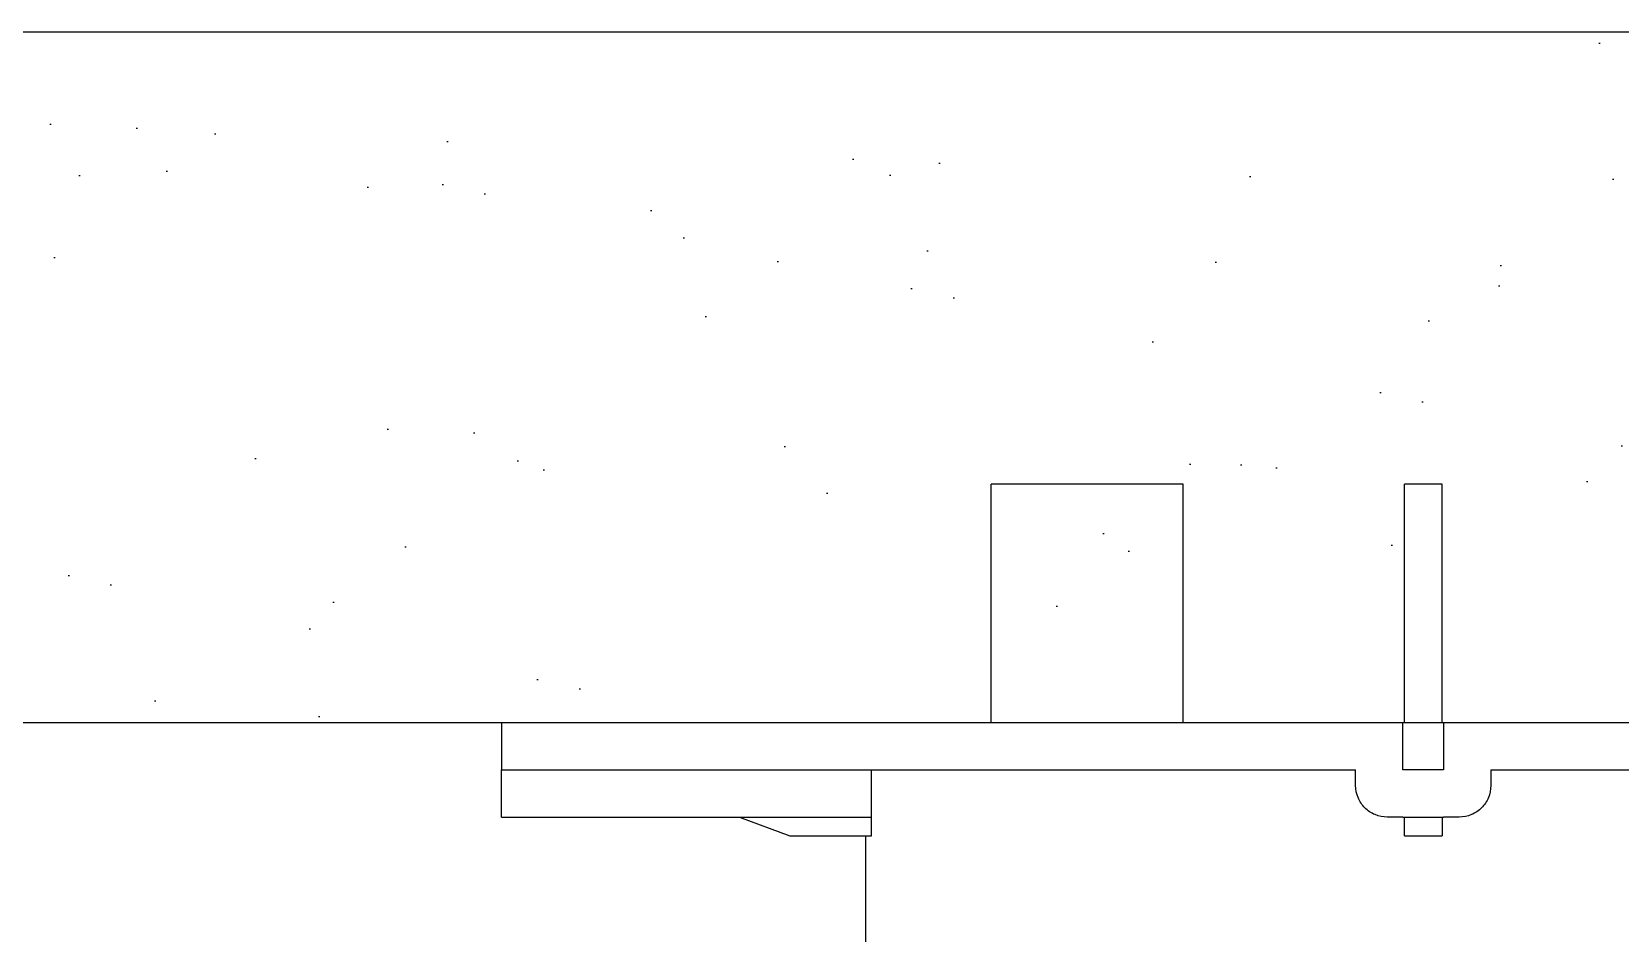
# Model space of a CAD drawing. Header units: inches. Extents: x -2661 to 42767, y -1222 to 9099.
# Drawn here: x 2367.401 to 2371.998, y 1440.25 to 1442.859 of the extents above; entities that cross this region are included whole.
import ezdxf

# ---------------------------------------------------------------- set-up
doc = ezdxf.new("R2010")
doc.units = ezdxf.units.IN
doc.header["$LTSCALE"] = 12
doc.header["$MEASUREMENT"] = 0
doc.layers.get('0').update_dxf_attribs({"linetype": 'CONTINUOUS'})
doc.layers.add('S-ARCH', color=1, linetype='CONTINUOUS')

# ---------------------------------------------------------------- blocks, each defined once
blk = doc.blocks.new('bison_LC-top coupler')
at = {"extrusion": (0, 1, -2e-16)}
for p, q in [((-0.6952, 2.3545), (-1.25, 2.3545)), ((-1.25, 1.6636), (-1.25, 2.3545)), ((-0.6952, 1.6636), (-0.6952, 2.3545)), ((-0.0545, 1.6636), (-0.0545, 2.3545)), ((0.0545, 2.3545), (-0.0545, 2.3545)), ((0.0545, 1.6636), (0.0545, 2.3545)), ((1.4773, 1.6636), (-1.4773, 1.6636))]:
    blk.add_line(p, q, dxfattribs=at)
at = {"extrusion": (0, 1, 0)}
for p, q in [((-0.0591, 1.6636), (-2.6675, 1.6636)), ((-2.6675, 1.6636), (-2.6675, 1.5273)), ((-0.0591, 1.5273), (-0.0591, 1.6636)), ((2.6675, 1.6636), (0.0591, 1.6636)), ((0.0591, 1.6636), (0.0591, 1.5273)), ((-2.6675, 1.5273), (-0.1955, 1.5273)), ((-2.6675, 1.3909), (-2.6675, 1.5273)), ((-1.5966, 1.3364), (-1.5966, 1.5273)), ((-0.1955, 1.4818), (-0.1955, 1.5273)), ((0.0591, 1.5273), (-0.0591, 1.5273)), ((0.1955, 1.5273), (0.1955, 1.4818)), ((0.1955, 1.5273), (2.6675, 1.5273)), ((-2.6675, 1.3909), (-1.5966, 1.3909)), ((-1.9784, 1.3909), (-1.833, 1.3364)), ((-0.0591, 1.3909), (-0.1045, 1.3909)), ((-0.0591, 1.3909), (0.0591, 1.3909)), ((-0.0545, 1.3364), (-0.0545, 1.3909)), ((0.0545, 1.3909), (0.0545, 1.3364)), ((0.1045, 1.3909), (0.0591, 1.3909)), ((-1.833, 1.3364), (-1.6127, 1.3364)), ((-1.6136, 0.9023), (-1.6136, 1.3364)), ((-1.6127, 1.3364), (-1.5966, 1.3364)), ((-0.0545, 1.3364), (0.0545, 1.3364))]:
    blk.add_line(p, q, dxfattribs=at)
for points, knots in [([(-0.1045, 1.3909), (-0.116, 1.3909), (-0.1281, 1.3932), (-0.1506, 1.4025), (-0.1608, 1.4095), (-0.1769, 1.4256), (-0.1839, 1.4358), (-0.1932, 1.4582), (-0.1955, 1.4704), (-0.1955, 1.4818)], [0.1507021, 0.1507021, 0.1507021, 0.1507021, 0.188424, 0.188424, 0.2261459, 0.2261459, 0.2638181, 0.2638181, 0.3014904, 0.3014904, 0.3014904, 0.3014904]), ([(0.1955, 1.4818), (0.1955, 1.4704), (0.1932, 1.4582), (0.1839, 1.4358), (0.1769, 1.4256), (0.1608, 1.4095), (0.1506, 1.4025), (0.1281, 1.3932), (0.116, 1.3909), (0.1045, 1.3909)], [0, 0, 0, 0, 0.0376723, 0.0376723, 0.0753445, 0.0753445, 0.1130664, 0.1130664, 0.1507883, 0.1507883, 0.1507883, 0.1507883])]:
    blk.add_open_spline(points, degree=3, knots=knots)
blk = doc.blocks.new('ARCH_Roof Deck_TILE 1')
at = {"layer": 'S-ARCH'}
h = blk.add_hatch(dxfattribs=at)
h.set_pattern_fill('AR-SAND', color=256, scale=0.5, angle=30, style=0)
h.set_pattern_definition([(67.5, (-24.5, 8.0033), (-0.508983, 0.81859), [0, -0.76, 0, -0.85, 0, -0.8125]), (37.5, (-24.5, 8.0033), (0.0608, 1.66447), [0, -0.41, 0, -0.685, 0, -0.2625]), (357.5, (-25.0326, 7.6958), (1.347048, 0.780986), [0, -0.25, 0, -0.9, 0, -1.175]), (347.5, (-25.0326, 7.6958), (1.08227, 1.131576), [0, -0.125, 0, -0.59, 0, -0.675])])
h.paths.add_polyline_path([(-24.5, 10.0033), (-24.5, 8.0033), (-0.5, 8.0033), (-0.5, 10.0033)])
blk.add_lwpolyline([(-24.5, 10.0033), (-0.5, 10.0033), (-0.5, 8.0033), (-24.5, 8.0033)], close=True, dxfattribs=at)
blk.add_blockref('bison_LC-top coupler', (-5.1675, 6.3397), dxfattribs=at)

msp = doc.modelspace()

# ---------------------------------------------------------------- block references
at = {"layer": 'S-ARCH'}
msp.add_blockref('ARCH_Roof Deck_TILE 1', (2376.59544, 1432.85523), dxfattribs=at)

doc.saveas('drawing.dxf')
